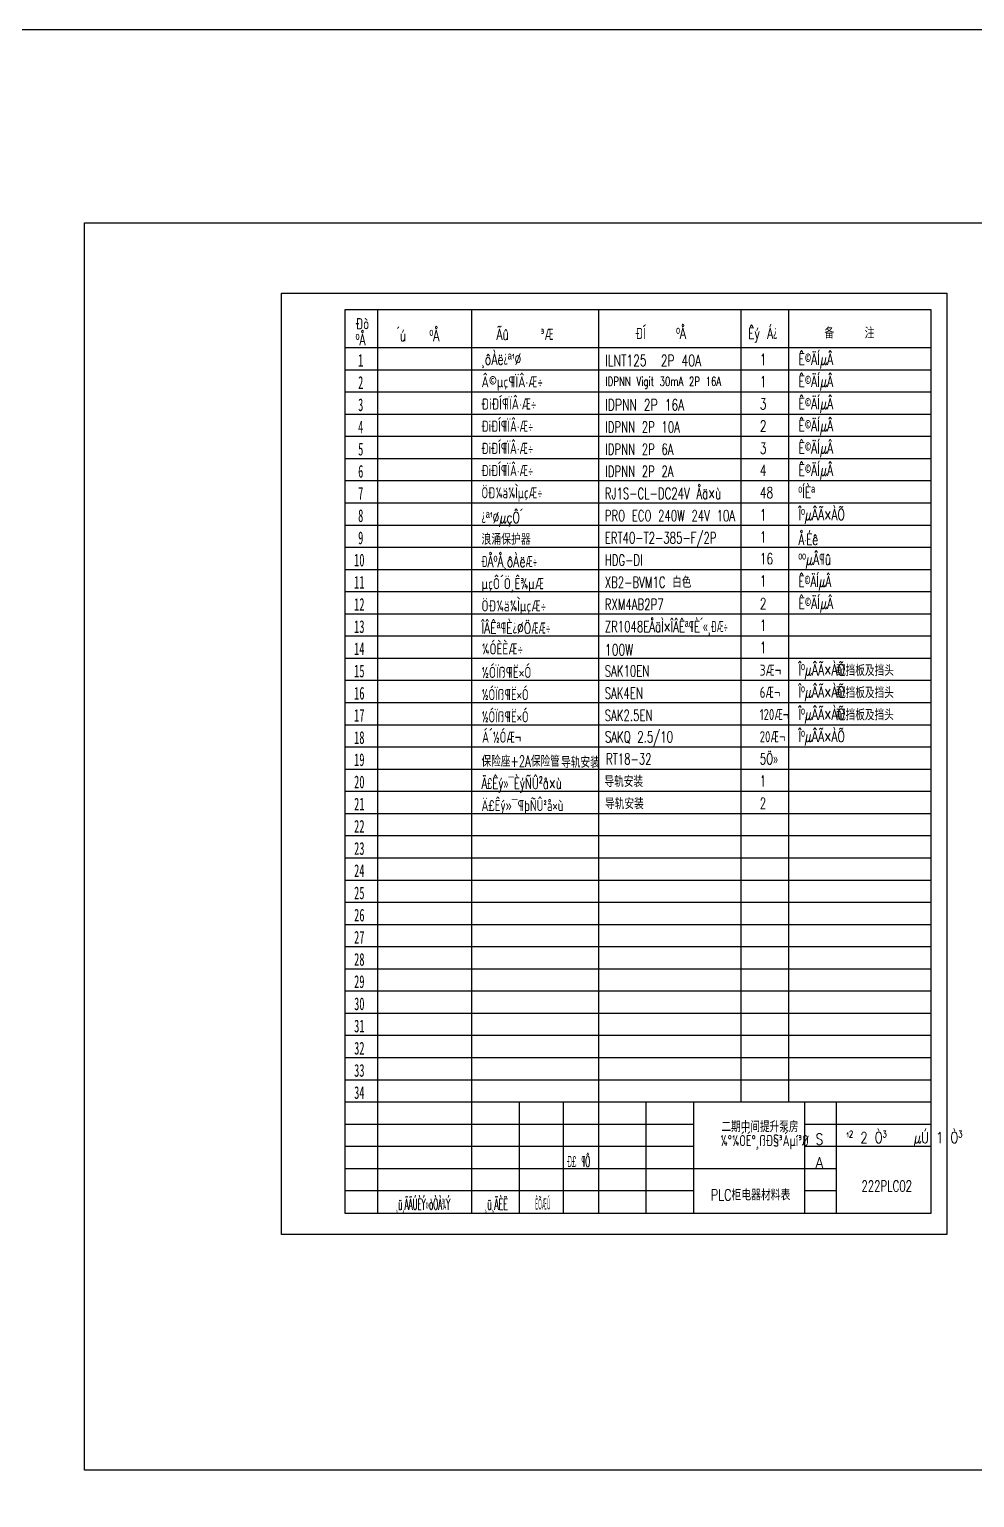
# Model space of a CAD drawing. Header units: millimetres. Extents: x 201 to 11482, y -7821 to 251.
# Drawn here: x 9420 to 10016, y -7014 to -6087 of the extents above; entities that cross this region are included whole.
import ezdxf
from ezdxf.enums import TextEntityAlignment as Align

# ---------------------------------------------------------------- set-up
doc = ezdxf.new("R2010")
doc.units = ezdxf.units.MM
doc.linetypes.add('CENTER2', pattern=[1.125, 0.75, -0.125, 0.125, -0.125])
for name, color, linetype in [('01´ÖÊµÏß', 3, 'Continuous'), ('02', 7, 'Continuous'), ('02Ï¸ÊµÏß', 7, 'Continuous'), ('11', 7, 'Continuous')]:
    doc.layers.add(name, color=color, linetype=linetype)
doc.layers.add('SECTION', color=3, linetype='CENTER2', lineweight=9)
doc.styles.add('HZ', font='txt', dxfattribs={"width": 0.67, "bigfont": 'hztxt'})

msp = doc.modelspace()

# ---------------------------------------------------------------- linework, layer by layer
at = {"color": 7, "linetype": 'Continuous'}
for p, q in [((9989.028, -6264.107), (9619.028, -6264.107)), ((9989.028, -6288.107), (9619.028, -6288.107)), ((9909.028, -6764.107), (9909.028, -6834.107)), ((9929.028, -6764.107), (9929.028, -6834.505)), ((9989.028, -6778.107), (9909.028, -6778.107)), ((9989.028, -6792.107), (9909.028, -6792.107)), ((9929.028, -6806.107), (9909.028, -6806.107)), ((9929.028, -6820.107), (9909.028, -6820.107))]:
    msp.add_line(p, q, dxfattribs=at)
msp.add_lwpolyline([(741.178, -6087.168), (11482.36, -6087.168), (11482.36, -7820.534), (741.178, -7820.534)], close=True)
at = {"layer": '01´ÖÊµÏß'}
for p, q in [((9619.028, -6264.107), (9619.028, -6834.107)), ((9639.694, -6264.107), (9639.694, -6834.107)), ((9699.028, -6264.107), (9699.028, -6694.107)), ((9779.028, -6264.107), (9779.028, -6764.107)), ((9869.028, -6264.107), (9869.028, -6764.107)), ((9899.028, -6264.107), (9899.028, -6764.107)), ((9989.028, -6834.107), (9989.028, -6264.107)), ((9699.028, -6694.107), (9699.028, -6834.107)), ((9729.028, -6764.107), (9729.028, -6834.107)), ((9756.768, -6764.107), (9756.768, -6834.107)), ((9779.028, -6764.107), (9779.028, -6834.107)), ((9809.028, -6764.107), (9809.028, -6834.107)), ((9839.028, -6764.107), (9839.028, -6834.107)), ((9619.028, -6834.107), (9989.028, -6834.107))]:
    msp.add_line(p, q, dxfattribs=at)
at = {"layer": '02', "color": 7, "linetype": 'Continuous'}
for p, q in [((9579.028, -6847.526), (9579.028, -6253.526)), ((9579.028, -6253.526), (9999.028, -6253.526)), ((9999.028, -6253.526), (9999.028, -6847.526)), ((9999.028, -6847.526), (9579.028, -6847.526))]:
    msp.add_line(p, q, dxfattribs=at)
at = {"layer": '02', "color": 2, "lineweight": -2}
msp.add_lwpolyline([(9454.713, -6209.266), (11062.758, -6209.266), (11062.758, -6996.258), (9454.713, -6996.258)], close=True, dxfattribs=at)
at = {"layer": '02Ï¸ÊµÏß'}
for p, q in [((9989.028, -6302.107), (9619.028, -6302.107)), ((9989.028, -6316.107), (9619.028, -6316.107)), ((9989.028, -6344.107), (9619.028, -6344.107)), ((9989.028, -6358.107), (9619.028, -6358.107)), ((9989.028, -6372.107), (9619.028, -6372.107)), ((9989.028, -6386.107), (9619.028, -6386.107)), ((9989.028, -6414.107), (9619.028, -6414.107)), ((9989.028, -6428.107), (9619.028, -6428.107)), ((9989.028, -6442.107), (9619.028, -6442.107)), ((9989.028, -6456.107), (9619.028, -6456.107)), ((9989.028, -6484.107), (9619.028, -6484.107)), ((9989.028, -6498.107), (9619.028, -6498.107)), ((9989.028, -6512.107), (9619.028, -6512.107)), ((9989.028, -6526.107), (9619.028, -6526.107)), ((9989.028, -6540.107), (9619.028, -6540.107)), ((9989.028, -6554.107), (9619.028, -6554.107)), ((9989.028, -6568.107), (9619.028, -6568.107)), ((9989.028, -6582.107), (9619.028, -6582.107)), ((9989.028, -6596.107), (9619.028, -6596.107)), ((9989.028, -6610.107), (9619.028, -6610.107)), ((9989.028, -6624.107), (9619.028, -6624.107)), ((9989.028, -6638.107), (9619.028, -6638.107)), ((9989.028, -6666.107), (9619.028, -6666.107)), ((9989.028, -6680.107), (9619.028, -6680.107)), ((9989.028, -6694.107), (9619.028, -6694.107)), ((9989.028, -6708.107), (9619.028, -6708.107)), ((9989.028, -6722.107), (9619.028, -6722.107)), ((9989.028, -6736.107), (9619.028, -6736.107)), ((9989.028, -6750.107), (9619.028, -6750.107)), ((9989.028, -6764.107), (9619.028, -6764.107)), ((9839.028, -6778.107), (9619.028, -6778.107)), ((9839.028, -6792.107), (9619.028, -6792.107)), ((9909.028, -6806.107), (9619.028, -6806.107)), ((9839.028, -6820.107), (9619.028, -6820.107))]:
    msp.add_line(p, q, dxfattribs=at)
at = {"layer": '11', "color": 7, "linetype": 'Continuous'}
for p, q in [((9989.028, -6330.107), (9619.028, -6330.107)), ((9989.028, -6400.107), (9619.028, -6400.107)), ((9989.028, -6470.107), (9619.028, -6470.107)), ((9989.028, -6652.107), (9619.028, -6652.107))]:
    msp.add_line(p, q, dxfattribs=at)

# ---------------------------------------------------------------- texts
at = {"color": 7, "linetype": 'Continuous', "style": 'HZ'}
for s, height, width, p in [('Ðò', 7, 0.709578, (9625.857, -6276.381)), ('ºÅ', 7, 0.709578, (9625.857, -6286.381)), ('´ú   ºÅ', 7, 0.709578, (9651.733, -6283.838)), ('Ãû    ³Æ', 7, 0.709578, (9714.748, -6283.091)), ('ÐÍ    ºÅ', 7, 0.709578, (9802.468, -6282.535)), ('Êý Á¿', 7, 0.709578, (9873.58, -6282.504)), ('备    注', 7, 0.709578, (9921.636, -6282.256)), ('¸ôÀë¿ª¹Ø', 7, 0.7096, (9705.273, -6298.785)), ('Ê©ÄÍµÂ', 7, 0.7096, (9905.273, -6298.785)), ('ILNT125  2P 40A', 7, 0.7096, (9783.328, -6299.602)), ('1', 7, 0.7096, (9880.887, -6298.975)), ('Â©µç¶ÏÂ·Æ÷', 7, 0.7096, (9705.273, -6313.045)), ('IDPNN Vigit 30mA 2P 16A  ', 5.6, 0.7096, (9783.486, -6312.06)), ('1', 7, 0.7096, (9880.887, -6312.975)), ('Ê©ÄÍµÂ', 7, 0.7096, (9905.273, -6312.785)), ('Ð¡ÐÍ¶ÏÂ·Æ÷', 7, 0.7096, (9705.273, -6327.045)), ('Ê©ÄÍµÂ', 7, 0.7096, (9905.273, -6326.785)), ('IDPNN 2P 16A ', 7, 0.7096, (9783.328, -6327.602)), ('3', 7, 0.7096, (9880.887, -6326.975)), ('Ð¡ÐÍ¶ÏÂ·Æ÷', 7, 0.67, (9705.273, -6341.045)), ('IDPNN 2P 10A ', 7, 0.67, (9783.328, -6341.602)), ('2', 7, 0.7096, (9880.887, -6340.975)), ('Ê©ÄÍµÂ', 7, 0.7096, (9905.273, -6340.785)), ('Ð¡ÐÍ¶ÏÂ·Æ÷', 7, 0.67, (9705.273, -6355.045)), ('Ê©ÄÍµÂ', 7, 0.7096, (9905.273, -6354.785)), ('IDPNN 2P 6A ', 7, 0.67, (9783.328, -6355.602)), ('3', 7, 0.7096, (9880.887, -6354.975)), ('Ð¡ÐÍ¶ÏÂ·Æ÷', 7, 0.67, (9705.273, -6369.045)), ('IDPNN 2P 2A ', 7, 0.67, (9783.328, -6369.602)), ('4', 7, 0.7096, (9880.887, -6368.975)), ('Ê©ÄÍµÂ', 7, 0.7096, (9905.273, -6368.785)), ('ÖÐ¼ä¼ÌµçÆ÷', 7, 0.67, (9705.273, -6383.045)), ('ºÍÈª', 7, 0.7096, (9905.273, -6382.785)), ('RJ1S-CL-DC24V Åä×ù', 7, 0.67, (9783.043, -6383.507)), ('48', 7, 0.7096, (9880.887, -6382.975)), ('¿ª¹ØµçÔ´', 7, 0.7096, (9705.273, -6398.695)), ('PRO ECO 240W 24V 10A', 7, 0.67, (9783.043, -6397.507)), ('1', 7, 0.7096, (9880.887, -6396.975)), ('ÎºµÂÃ×ÀÕ ', 7, 0.7096, (9905.273, -6396.785)), ('浪涌保护器', 7, 0.7096, (9705.273, -6412.409)), ('ERT40-T2-385-F/2P', 7, 0.67, (9783.043, -6411.507)), ('1', 7, 0.7096, (9880.887, -6410.975)), ('Å·Éê', 7, 0.67, (9905.384, -6412.496)), ('ÐÅºÅ¸ôÀëÆ÷', 7, 0.7096, (9705.273, -6426.409)), ('HDG-DI', 7, 0.67, (9783.043, -6425.507)), ('16', 7, 0.7096, (9880.887, -6424.7)), ('ººµÂ¶û', 7, 0.7096, (9905.273, -6424.976)), ('µçÔ´Ö¸Ê¾µÆ', 7, 0.7096, (9705.273, -6440.409)), ('XB2-BVM1C 白色', 7, 0.67, (9783.043, -6439.507)), ('1', 7, 0.7096, (9880.887, -6438.7)), ('Ê©ÄÍµÂ', 7, 0.67, (9905.273, -6438.976)), ('ÖÐ¼ä¼ÌµçÆ÷', 7, 0.7096, (9705.273, -6454.409)), ('RXM4AB2P7', 7, 0.67, (9783.043, -6453.507)), ('2', 7, 0.7096, (9880.887, -6452.975)), ('Ê©ÄÍµÂ', 7, 0.7096, (9905.273, -6452.785)), ('ÎÂÊª¶È¿ØÖÆÆ÷', 7, 0.7096, (9705.273, -6468.409)), ('ZR1048EÅäÌ×ÎÂÊª¶È´«¸ÐÆ÷', 7, 0.67, (9783.043, -6467.507)), ('1', 7, 0.7096, (9880.887, -6466.7)), ('¼ÓÈÈÆ÷', 7, 0.7096, (9705.446, -6481.601)), ('100W', 7, 0.7096, (9783.158, -6482.166)), ('1', 7, 0.7096, (9880.887, -6480.7)), ('½ÓÏß¶Ë×Ó', 7, 0.7096, (9705.273, -6496.409)), ('SAK10EN', 7, 0.67, (9783.043, -6495.507)), ('3Æ¬', 7, 0.7096, (9880.887, -6494.975)), ('ÎºµÂÃ×ÀÕ ', 7, 0.7096, (9905.273, -6494.766)), ('½ÓÏß¶Ë×Ó', 7, 0.67, (9705.273, -6510.409)), ('SAK4EN', 7, 0.67, (9783.043, -6509.507)), ('6Æ¬', 7, 0.67, (9880.887, -6508.975)), ('ÎºµÂÃ×ÀÕ ', 7, 0.7096, (9905.273, -6508.785)), ('½ÓÏß¶Ë×Ó', 7, 0.67, (9705.273, -6524.409)), ('SAK2.5EN', 7, 0.67, (9783.043, -6523.507)), ('120Æ¬', 7, 0.67, (9880.887, -6522.975)), ('ÎºµÂÃ×ÀÕ ', 7, 0.7096, (9905.273, -6522.785)), ('20Æ¬', 7, 0.67, (9880.887, -6536.975)), ('ÎºµÂÃ×ÀÕ ', 7, 0.7096, (9905.273, -6536.785)), ('保险座+2A保险管', 7, 0.67, (9705.273, -6552.409)), ('5Ö»', 7, 0.67, (9880.887, -6550.975)), ('Ä£Êý»¯ÈýÑÛ²å×ù', 7, 0.67, (9705.273, -6566.409)), ('1', 7, 0.67, (9880.887, -6564.975)), ('Ä£Êý»¯¶þÑÛ²å×ù', 7, 0.67, (9705.273, -6580.409)), ('2', 7, 0.67, (9880.887, -6578.975)), ('¹² 2 Ò³   µÚ 1 Ò³', 7, 0.7378, (9935.368, -6789.93)), ('PLC柜电器材料表', 7, 0.737759, (9849.973, -6826.099))]:
    msp.add_text(s, height=height, dxfattribs=dict(at, width=width)).set_placement(p)
for s, width, p, p2 in [('S', 1.05, (9916.065, -6790.935), (9920.965, -6790.935)), ('Ð£ ¶Ô', 0.857556, (9759.196, -6804.938), (9773.896, -6804.938)), ('A', 1.05, (9916.065, -6805.667), (9920.965, -6805.667)), ('¸ü¸ÄÄÚÈÝ»òÒÀ¾Ý', 0.709578, (9651.253, -6831.985), (9685.553, -6831.985)), ('¸ü¸ÄÈË', 0.707427, (9707.261, -6831.985), (9721.961, -6831.985)), ('ÈÕÆÚ', 0.734711, (9739.065, -6831.832), (9748.865, -6831.832))]:
    msp.add_text(s, height=7, dxfattribs=dict(at, width=width)).set_placement(p, p2, align=Align.FIT)
at = {"color": 7, "linetype": 'Continuous', "char_height": 7, "attachment_point": 1, "style": 'HZ'}
for s, insert in [('配挡板及挡头', (9928.977, -6488.163)), ('配挡板及挡头', (9928.977, -6502.163)), ('配挡板及挡头', (9928.977, -6516.163)), ('Á´½ÓÆ¬', (9705.657, -6530.229)), ('SAKQ 2.5/10', (9783.175, -6530.108)), ('导轨安装', (9755.54, -6546.122)), ('RT18-32', (9783.864, -6544.013)), ('导轨安装', (9782.875, -6558.229)), ('导轨安装', (9783.282, -6572.229))]:
    msp.add_mtext(s, dxfattribs=dict(at, insert=insert))
at = {"layer": '11', "color": 7, "linetype": 'Continuous', "width": 0.6}
for s, p in [('1', (9627.437, -6300.003)), ('2', (9627.437, -6314.003)), ('3', (9627.437, -6328.003)), ('4', (9627.437, -6342.003)), ('5', (9627.437, -6356.003)), ('6', (9627.437, -6370.003)), ('7', (9627.437, -6384.003)), ('8', (9627.437, -6398.003)), ('9', (9627.437, -6412.003)), ('10', (9624.909, -6426.003)), ('11', (9624.909, -6440.003)), ('12', (9624.909, -6454.003)), ('13', (9624.909, -6468.003)), ('14', (9624.909, -6482.003)), ('15', (9624.909, -6496.003)), ('16', (9624.909, -6510.003)), ('17', (9624.909, -6524.003)), ('18', (9624.909, -6538.003)), ('19', (9624.909, -6552.003)), ('20', (9624.909, -6566.003)), ('21', (9624.909, -6580.003)), ('22', (9624.909, -6594.003)), ('23', (9624.909, -6608.003)), ('24', (9624.909, -6622.003)), ('25', (9624.909, -6636.003)), ('26', (9624.909, -6650.003)), ('27', (9624.909, -6664.003)), ('28', (9624.909, -6678.003)), ('29', (9624.909, -6692.003)), ('30', (9624.909, -6706.003)), ('31', (9624.909, -6720.003)), ('32', (9624.909, -6734.003)), ('33', (9624.909, -6748.003)), ('34', (9624.909, -6762.003))]:
    msp.add_text(s, height=8, dxfattribs=at).set_placement(p)
at = {"layer": 'SECTION', "color": 3, "style": 'HZ', "width": 0.67}
for s, height, p in [('二期中间提升泵房', 6.9881, (9856.678, -6783.026)), ('¼°¼ÓÉ°¸ßÐ§³Áµí³Ø', 6.98805, (9855.981, -6791.797)), ('222PLC02', 6.9881, (9945.057, -6820.474))]:
    msp.add_text(s, height=height, dxfattribs=at).set_placement(p)

doc.saveas('drawing.dxf')
